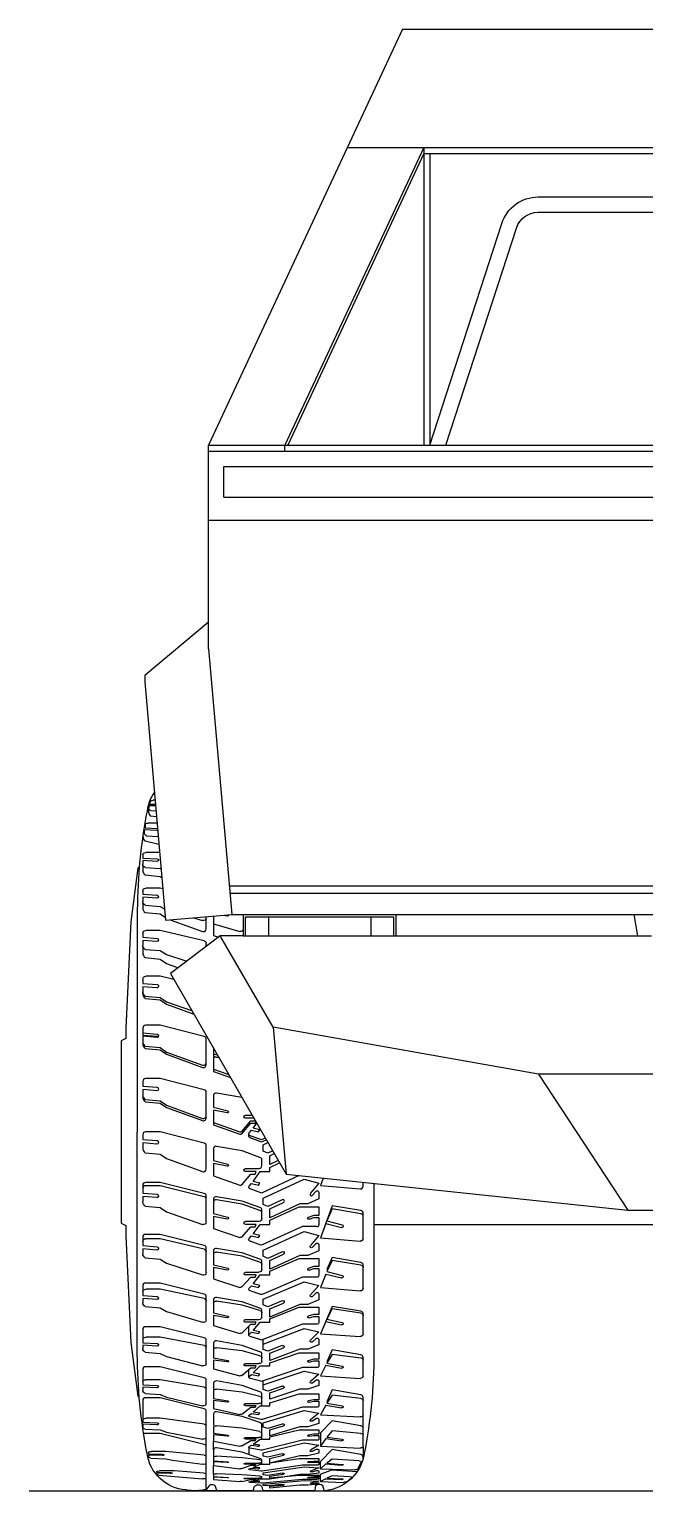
# Model space of a CAD drawing. Header units: millimetres. Extents: x -331 to 8639, y 932 to 5556.
# Drawn here: x 6308 to 7114, y 1083 to 2998 of the extents above; entities that cross this region are included whole.
import ezdxf

# ---------------------------------------------------------------- set-up
doc = ezdxf.new("R2010")
doc.units = ezdxf.units.MM
doc.layers.add('cad-block.com', color=250, linetype='Continuous')

# ---------------------------------------------------------------- blocks, each defined once
blk = doc.blocks.new('Tesla Cybertruck_rear_cad-block.com')
at = {"color": 0}
for p, q in [((-1007, 903.1), (-1007.9, 899.8)), ((-1000.4, 904.7), (-1003.2, 904.7)), ((-1008.5, 897.5), (-1008.9, 894.2)), ((-999.8, 897.2), (-1008.5, 897.5)), ((-1007.9, 899.8), (-1000, 899.5)), ((-1005.9, 891.2), (-999.2, 890.9)), ((-1014.7, 866), (-1014.7, 861.8)), ((-998.4, 865), (-1014.7, 866)), ((-1013.5, 872.4), (-1013.5, 868.7)), ((-1013.5, 868.7), (-998, 867.8)), ((-997.8, 874.7), (-1009.7, 874.7)), ((-1011.6, 858.2), (-996.3, 857.2)), ((-1016.6, 833.4), (-1016.6, 829)), ((-1016.6, 829), (-998, 827.9)), ((-1016.6, 825.7), (-1016.6, 820.9)), ((-998.4, 824.6), (-1016.6, 825.7)), ((-994.4, 836.1), (-1012.8, 836.1)), ((-1013.6, 816.6), (-993.8, 815.3)), ((-993.8, 815.3), (-992.5, 814.7)), ((-1016.6, 786.4), (-1016.6, 781.5)), ((-993.8, 789.5), (-1012.8, 789.5)), ((-990.3, 788.8), (-993.8, 789.5)), ((-1016.6, 781.5), (-998, 780.2)), ((-1016.6, 777.7), (-1016.6, 772.2)), ((-998.4, 776.4), (-1016.6, 777.7)), ((-1013.6, 767.3), (-993.8, 765.7)), ((-993.8, 765.7), (-988, 762.5)), ((-950.3, 750.7), (-938.6, 747.2)), ((-933.4, 750.2), (-933.4, 752.1)), ((-923.8, 752.9), (-923.8, 742.9)), ((-905.9, 753), (-911.4, 753.9)), ((-1016.6, 730.6), (-1016.6, 725.1)), ((-993.8, 734.1), (-1012.8, 734.1)), ((-936.3, 720.7), (-993.8, 734.1)), ((-923.8, 742.9), (-889.6, 732.8)), ((-887, 733.3), (-885.1, 735.1)), ((-1016.6, 725.1), (-998, 723.7)), ((-1016.6, 721), (-1016.6, 714.8)), ((-998.4, 719.5), (-1016.6, 721)), ((-1013.6, 709.3), (-993.8, 707.7)), ((-933.4, 713.1), (-933.4, 717.3)), ((-993.8, 707.7), (-985.4, 702.4)), ((-985.4, 702.4), (-959, 693.8)), ((-1016.6, 670.5), (-1016.6, 664.7)), ((-993.8, 674.1), (-1012.8, 674.1)), ((-976, 669.8), (-993.8, 674.1)), ((-1016.6, 664.7), (-998, 663.1)), ((-1016.6, 660.3), (-1016.6, 653.8)), ((-998.4, 658.8), (-1016.6, 660.3)), ((-1013.6, 648), (-993.8, 646.2)), ((-993.8, 646.2), (-985.4, 640.7)), ((-985.4, 640.7), (-952.8, 629.4)), ((-1016.6, 390), (-998, 388.4)), ((-1016.6, 385.5), (-1016.6, 378.9)), ((-998.4, 384), (-1016.6, 385.5)), ((-1013.6, 373), (-993.8, 371.2)), ((-993.8, 371.2), (-985.4, 365.5)), ((-985.4, 365.5), (-938.6, 349)), ((-850.4, 354.4), (-811.8, 371.9)), ((-811.8, 371.9), (-786, 371.9)), ((-786, 371.9), (-786, 360.8)), ((-923.8, 363.3), (-905.4, 358.5)), ((-905.9, 355.9), (-923.8, 359.3)), ((-923.8, 359.3), (-923.8, 343.8)), ((-887, 332.4), (-875.3, 345.9)), ((-882.2, 353), (-864.5, 353)), ((-867.9, 349), (-881.9, 349)), ((-875.3, 345.9), (-869.3, 345.9)), ((-871.9, 336.6), (-862.9, 349)), ((-869.3, 345.9), (-867.9, 349)), ((-862.9, 349), (-850.4, 349)), ((-807.2, 346), (-860.1, 322)), ((-850.4, 349), (-850.4, 354.4)), ((-788.7, 346), (-807.2, 346)), ((-792.4, 360.8), (-799.8, 358.2)), ((-798.8, 355.7), (-792.4, 357.9)), ((-786, 360.8), (-792.4, 360.8)), ((-792.4, 357.9), (-786, 357.9)), ((-786, 357.9), (-786, 348.1)), ((-776.9, 350.3), (-784, 331.4)), ((-776.9, 350.3), (-756.4, 345)), ((-775.4, 353.8), (-755.4, 348.6)), ((-1016.6, 326.7), (-1016.6, 321.1)), ((-993.8, 330.2), (-1012.8, 330.2)), ((-936.3, 316.6), (-993.8, 330.2)), ((-923.8, 343.8), (-889.6, 331.7)), ((-877.1, 330.5), (-874.1, 334.1)), ((-861.9, 321.9), (-876.1, 327)), ((-874.1, 334.1), (-865.2, 331.7)), ((-863.5, 334.4), (-871.9, 336.6)), ((-865.2, 331.7), (-863.5, 334.4)), ((-859.1, 315.4), (-805.3, 339.5)), ((-805.3, 339.5), (-785.8, 334.5)), ((-786, 334.3), (-797.1, 321.5)), ((-784, 331.4), (-732, 327)), ((-1016.6, 321.1), (-998, 319.6)), ((-1016.6, 316.9), (-1016.6, 310.7)), ((-998.4, 315.4), (-1016.6, 316.9)), ((-933.4, 285.9), (-933.4, 313.2)), ((-923.8, 310.3), (-923.8, 296)), ((-886.5, 307.3), (-920.1, 312.8)), ((-863.2, 299.6), (-886.5, 307.3)), ((-859.1, 307.3), (-859.1, 315.4)), ((-853, 304.5), (-859.1, 307.3)), ((-833.9, 313.2), (-853, 304.5)), ((-850.4, 301.6), (-832.2, 309.8)), ((-811.1, 308), (-850.4, 290.2)), ((-800.2, 308), (-811.1, 308)), ((-786, 314.4), (-800.2, 308)), ((-794.1, 319.1), (-790.1, 323.7)), ((-786, 322.3), (-786, 314.4)), ((-1013.6, 305.1), (-993.8, 303.4)), ((-993.8, 303.4), (-985.4, 298.1)), ((-985.4, 298.1), (-938.6, 282.7)), ((-923.8, 296), (-905.4, 291.5)), ((-905.9, 289.1), (-923.8, 292.3)), ((-923.8, 292.3), (-923.8, 277.7)), ((-860.6, 289.9), (-860.6, 296.3)), ((-850.4, 287.7), (-811.8, 304.1)), ((-850.4, 290.2), (-850.4, 301.6)), ((-850.4, 282.7), (-850.4, 287.7)), ((-811.8, 304.1), (-786, 304.1)), ((-792.4, 293.7), (-799.8, 291.3)), ((-798.8, 288.9), (-792.4, 291)), ((-786, 293.7), (-792.4, 293.7)), ((-792.4, 291), (-786, 291)), ((-786, 304.1), (-786, 293.7)), ((-786, 291), (-786, 281.8)), ((-768.7, 301.8), (-775.4, 287.1)), ((-731, 295.7), (-768.7, 301.8)), ((-727.9, 265.4), (-727.9, 292.3)), ((-923.8, 277.7), (-889.6, 266.4)), ((-887, 267), (-875.3, 279.7)), ((-882.2, 286.4), (-864.5, 286.4)), ((-867.9, 282.7), (-881.9, 282.7)), ((-877.1, 265.3), (-874.1, 268.6)), ((-875.3, 279.7), (-869.3, 279.7)), ((-874.1, 268.6), (-865.2, 266.4)), ((-871.9, 271), (-862.9, 282.7)), ((-863.5, 269), (-871.9, 271)), ((-869.3, 279.7), (-867.9, 282.7)), ((-865.2, 266.4), (-863.5, 269)), ((-862.9, 282.7), (-850.4, 282.7)), ((-807.2, 279.8), (-860.1, 257.3)), ((-859.1, 251.1), (-805.3, 273.8)), ((-788.7, 279.8), (-807.2, 279.8)), ((-805.3, 273.8), (-785.8, 269)), ((-786, 268.8), (-797.1, 256.8)), ((-776.9, 283.9), (-784, 266.1)), ((-776.9, 283.9), (-756.4, 278.9)), ((-775.4, 287.1), (-755.4, 282.2)), ((-1016.6, 260.9), (-1016.6, 255.8)), ((-1016.6, 255.8), (-998, 254.5)), ((-1016.6, 252), (-1016.6, 246.3)), ((-998.4, 250.7), (-1016.6, 252)), ((-993.8, 264.1), (-1012.8, 264.1)), ((-936.3, 251.7), (-993.8, 264.1)), ((-861.9, 257.3), (-876.1, 262)), ((-859.1, 243.5), (-859.1, 251.1)), ((-833.9, 249), (-853, 240.9)), ((-786, 250.2), (-800.2, 244.2)), ((-794.1, 254.6), (-790.1, 258.9)), ((-786, 257.6), (-786, 250.2)), ((-784, 266.1), (-732, 262)), ((-1013.6, 241.3), (-993.8, 239.7)), ((-993.8, 239.7), (-985.4, 234.9)), ((-985.4, 234.9), (-938.6, 220.8)), ((-933.4, 223.8), (-933.4, 248.6)), ((-923.8, 245.9), (-923.8, 232.9)), ((-923.8, 232.9), (-905.4, 228.8)), ((-886.5, 243.2), (-920.1, 248.2)), ((-863.2, 236.2), (-886.5, 243.2)), ((-860.6, 227.3), (-860.6, 233.2)), ((-853, 240.9), (-859.1, 243.5)), ((-850.4, 238.2), (-832.2, 245.9)), ((-811.1, 244.2), (-850.4, 227.5)), ((-850.4, 225.4), (-811.8, 240.3)), ((-850.4, 227.5), (-850.4, 238.2)), ((-811.8, 240.3), (-786, 240.3)), ((-800.2, 244.2), (-811.1, 244.2)), ((-792.4, 230.9), (-799.8, 228.6)), ((-786, 230.9), (-792.4, 230.9)), ((-786, 240.3), (-786, 230.9)), ((-768.7, 238.2), (-775.4, 224.8)), ((-731, 232.7), (-768.7, 238.2)), ((-905.9, 226.7), (-923.8, 229.5)), ((-923.8, 229.5), (-923.8, 216.3)), ((-923.8, 216.3), (-889.6, 205.9)), ((-887, 206.5), (-875.3, 218.1)), ((-882.2, 224.2), (-864.5, 224.2)), ((-867.9, 220.8), (-881.9, 220.8)), ((-875.3, 218.1), (-869.3, 218.1)), ((-871.9, 210.1), (-862.9, 220.8)), ((-869.3, 218.1), (-867.9, 220.8)), ((-862.9, 220.8), (-850.4, 220.8)), ((-807.2, 218.1), (-860.1, 197.7)), ((-859.1, 192), (-805.3, 212.6)), ((-850.4, 220.8), (-850.4, 225.4)), ((-788.7, 218.1), (-807.2, 218.1)), ((-805.3, 212.6), (-785.8, 208.3)), ((-798.8, 226.4), (-792.4, 228.4)), ((-792.4, 228.4), (-786, 228.4)), ((-786, 228.4), (-786, 220)), ((-776.9, 221.9), (-784, 205.7)), ((-776.9, 221.9), (-756.4, 217.3)), ((-775.4, 224.8), (-755.4, 220.4)), ((-727.9, 205.1), (-727.9, 229.5)), ((-1016.6, 198.4), (-1016.6, 194)), ((-1016.6, 194), (-998, 192.8)), ((-993.8, 201.2), (-1012.8, 201.2)), ((-936.3, 190.4), (-993.8, 201.2)), ((-877.1, 204.9), (-874.1, 207.9)), ((-861.9, 197.6), (-876.1, 201.9)), ((-874.1, 207.9), (-865.2, 206)), ((-863.5, 208.3), (-871.9, 210.1)), ((-865.2, 206), (-863.5, 208.3)), ((-859.1, 185), (-859.1, 192)), ((-786, 208.1), (-797.1, 197.2)), ((-794.1, 195.1), (-790.1, 199.1)), ((-786, 197.9), (-786, 191.1)), ((-784, 205.7), (-732, 201.9)), ((-1016.6, 190.7), (-1016.6, 185.7)), ((-998.4, 189.5), (-1016.6, 190.7)), ((-1013.6, 181.4), (-993.8, 180)), ((-993.8, 180), (-985.4, 175.8)), ((-985.4, 175.8), (-938.6, 163.6)), ((-933.4, 166.2), (-933.4, 187.7)), ((-923.8, 185.4), (-923.8, 174.1)), ((-923.8, 174.1), (-905.4, 170.6)), ((-886.5, 183.1), (-920.1, 187.4)), ((-863.2, 176.9), (-886.5, 183.1)), ((-860.6, 169.3), (-860.6, 174.3)), ((-853, 182.7), (-859.1, 185)), ((-833.9, 190.1), (-853, 182.7)), ((-850.4, 180.2), (-832.2, 187.2)), ((-811.1, 185.7), (-850.4, 170.5)), ((-850.4, 167.6), (-811.8, 180.5)), ((-850.4, 170.5), (-850.4, 180.2)), ((-811.8, 180.5), (-786, 180.5)), ((-800.2, 185.7), (-811.1, 185.7)), ((-786, 191.1), (-800.2, 185.7)), ((-786, 180.5), (-786, 172.3)), ((-768.7, 178.7), (-775.4, 167.1)), ((-731, 173.9), (-768.7, 178.7)), ((-905.9, 168.7), (-923.8, 171.2)), ((-923.8, 171.2), (-923.8, 159.7)), ((-923.8, 159.7), (-889.6, 150.7)), ((-887, 151.2), (-875.3, 161.2)), ((-882.2, 166.5), (-864.5, 166.5)), ((-867.9, 163.6), (-881.9, 163.6)), ((-875.3, 161.2), (-869.3, 161.2)), ((-871.9, 154.3), (-862.9, 163.6)), ((-863.5, 152.7), (-871.9, 154.3)), ((-869.3, 161.2), (-867.9, 163.6)), ((-862.9, 163.6), (-850.4, 163.6)), ((-807.2, 161.3), (-860.1, 143.5)), ((-859.1, 138.6), (-805.3, 156.5)), ((-850.4, 163.6), (-850.4, 167.6)), ((-788.7, 161.3), (-807.2, 161.3)), ((-805.3, 156.5), (-785.8, 152.8)), ((-792.4, 172.3), (-799.8, 170.4)), ((-798.8, 168.5), (-792.4, 170.2)), ((-786, 172.3), (-792.4, 172.3)), ((-792.4, 170.2), (-786, 170.2)), ((-786, 170.2), (-786, 162.9)), ((-776.9, 164.5), (-784, 150.5)), ((-776.9, 164.5), (-756.4, 160.6)), ((-775.4, 167.1), (-755.4, 163.2)), ((-727.9, 150), (-727.9, 171.2)), ((-1016.6, 142.9), (-1016.6, 138.9)), ((-1016.6, 138.9), (-998, 137.8)), ((-1016.6, 135.9), (-1016.6, 131.4)), ((-998.4, 134.9), (-1016.6, 135.9)), ((-993.8, 145.4), (-1012.8, 145.4)), ((-936.3, 135.7), (-993.8, 145.4)), ((-877.1, 149.8), (-874.1, 152.5)), ((-861.9, 143.5), (-876.1, 147.2)), ((-874.1, 152.5), (-865.2, 150.7)), ((-865.2, 150.7), (-863.5, 152.7)), ((-859.1, 132.6), (-859.1, 138.6)), ((-833.9, 137), (-853, 130.5)), ((-850.4, 128.4), (-832.2, 134.5)), ((-786, 137.9), (-800.2, 133.1)), ((-786, 152.6), (-797.1, 143.1)), ((-794.1, 141.4), (-790.1, 144.8)), ((-786, 143.7), (-786, 137.9)), ((-784, 150.5), (-732, 147.2)), ((-1013.6, 127.5), (-993.8, 126.3)), ((-993.8, 126.3), (-985.4, 122.5)), ((-985.4, 122.5), (-938.6, 111.4)), ((-933.4, 113.8), (-933.4, 133.3)), ((-923.8, 131.2), (-923.8, 121)), ((-923.8, 121), (-905.4, 117.8)), ((-905.9, 116.1), (-923.8, 118.3)), ((-923.8, 118.3), (-923.8, 107.9)), ((-886.5, 129), (-920.1, 133)), ((-863.2, 123.5), (-886.5, 129)), ((-860.6, 116.6), (-860.6, 121.2)), ((-853, 130.5), (-859.1, 132.6)), ((-811.1, 133.1), (-850.4, 119.9)), ((-850.4, 119.9), (-850.4, 128.4)), ((-850.4, 115.1), (-811.8, 126.8)), ((-850.4, 111.4), (-850.4, 115.1)), ((-811.8, 126.8), (-786, 126.8)), ((-800.2, 133.1), (-811.1, 133.1)), ((-792.4, 119.3), (-799.8, 117.6)), ((-798.8, 115.9), (-792.4, 117.4)), ((-786, 119.3), (-792.4, 119.3)), ((-792.4, 117.4), (-786, 117.4)), ((-786, 126.8), (-786, 119.3)), ((-786, 117.4), (-786, 110.8)), ((-768.7, 125.1), (-775.4, 114.6)), ((-731, 120.8), (-768.7, 125.1)), ((-727.9, 99.1), (-727.9, 118.3)), ((-923.8, 107.9), (-889.6, 99.8)), ((-887, 100.3), (-875.3, 109.3)), ((-882.2, 114.1), (-864.5, 114.1)), ((-867.9, 111.4), (-881.9, 111.4)), ((-877.1, 99), (-874.1, 101.4)), ((-861.9, 93.3), (-876.1, 96.7)), ((-875.3, 109.3), (-869.3, 109.3)), ((-874.1, 101.4), (-865.2, 99.9)), ((-871.9, 103.1), (-862.9, 111.4)), ((-863.5, 101.7), (-871.9, 103.1)), ((-869.3, 109.3), (-867.9, 111.4)), ((-865.2, 99.9), (-863.5, 101.7)), ((-862.9, 111.4), (-850.4, 111.4)), ((-807.2, 109.4), (-860.1, 93.3)), ((-859.1, 88.9), (-805.3, 105.1)), ((-788.7, 109.4), (-807.2, 109.4)), ((-805.3, 105.1), (-785.8, 101.7)), ((-786, 101.5), (-797.1, 93)), ((-776.9, 112.3), (-784, 99.6)), ((-784, 99.6), (-732, 96.7)), ((-776.9, 112.3), (-756.4, 108.7)), ((-775.4, 114.6), (-755.4, 111.1)), ((-1016.6, 92.9), (-1016.6, 89.7)), ((-1016.6, 89.7), (-998, 88.8)), ((-1016.6, 87.3), (-1016.6, 83.7)), ((-998.4, 86.5), (-1016.6, 87.3)), ((-1013.6, 80.6), (-993.8, 79.6)), ((-993.8, 94.9), (-1012.8, 94.9)), ((-936.3, 87.1), (-993.8, 94.9)), ((-993.8, 79.6), (-985.4, 76.6)), ((-933.4, 69.6), (-933.4, 85.2)), ((-923.8, 83.5), (-923.8, 75.3)), ((-886.5, 81.8), (-920.1, 84.9)), ((-863.2, 77.4), (-886.5, 81.8)), ((-859.1, 83.5), (-859.1, 88.9)), ((-853, 81.6), (-859.1, 83.5)), ((-833.9, 87.4), (-853, 81.6)), ((-850.4, 79.6), (-832.2, 85.1)), ((-811.1, 83.9), (-850.4, 72)), ((-850.4, 70.6), (-811.8, 80)), ((-850.4, 72), (-850.4, 79.6)), ((-811.8, 80), (-786, 80)), ((-800.2, 83.9), (-811.1, 83.9)), ((-786, 88.2), (-800.2, 83.9)), ((-794.1, 91.4), (-790.1, 94.5)), ((-786, 93.5), (-786, 88.2)), ((-786, 80), (-786, 74)), ((-768.7, 78.6), (-775.4, 70.3)), ((-731, 75.2), (-768.7, 78.6)), ((-985.4, 76.6), (-938.6, 67.7)), ((-923.8, 75.3), (-905.4, 72.8)), ((-905.9, 71.4), (-923.8, 73.2)), ((-923.8, 73.2), (-923.8, 64.9)), ((-923.8, 64.9), (-889.6, 58.4)), ((-887, 58.8), (-875.3, 66)), ((-882.2, 69.8), (-864.5, 69.8)), ((-867.9, 67.7), (-881.9, 67.7)), ((-877.1, 57.8), (-874.1, 59.7)), ((-875.3, 66), (-869.3, 66)), ((-874.1, 59.7), (-865.2, 58.4)), ((-871.9, 61.1), (-862.9, 67.7)), ((-863.5, 59.9), (-871.9, 61.1)), ((-869.3, 66), (-867.9, 67.7)), ((-865.2, 58.4), (-863.5, 59.9)), ((-862.9, 67.7), (-850.4, 67.7)), ((-860.6, 71.8), (-860.6, 75.5)), ((-807.2, 66.1), (-860.1, 53.2)), ((-859.1, 49.7), (-805.3, 62.6)), ((-850.4, 67.7), (-850.4, 70.6)), ((-788.7, 66.1), (-807.2, 66.1)), ((-805.3, 62.6), (-785.8, 59.9)), ((-792.4, 74), (-799.8, 72.7)), ((-798.8, 71.3), (-792.4, 72.5)), ((-786, 59.8), (-797.1, 53)), ((-786, 74), (-792.4, 74)), ((-792.4, 72.5), (-786, 72.5)), ((-786, 72.5), (-786, 67.2)), ((-776.9, 68.4), (-784, 58.3)), ((-784, 58.3), (-732, 55.9)), ((-776.9, 68.4), (-756.4, 65.5)), ((-775.4, 70.3), (-755.4, 67.5)), ((-727.9, 57.9), (-727.9, 73.2)), ((-1009.2, 50.1), (-1009.2, 48.2)), ((-1009.2, 48.2), (-990.6, 47.7)), ((-1009.2, 46.7), (-1009.2, 44.5)), ((-991, 46.2), (-1009.2, 46.7)), ((-1006.2, 42.6), (-986.3, 42)), ((-986.3, 51.4), (-1005.4, 51.4)), ((-936.3, 46.6), (-986.3, 51.4)), ((-986.3, 42), (-977.9, 40.1)), ((-977.9, 40.1), (-938.6, 34.6)), ((-933.4, 35.8), (-933.4, 45.4)), ((-923.8, 44.4), (-923.8, 39.3)), ((-923.8, 39.3), (-905.4, 37.8)), ((-886.5, 43.3), (-920.1, 45.2)), ((-863.2, 40.6), (-886.5, 43.3)), ((-861.9, 53.2), (-876.1, 55.9)), ((-860.6, 37.2), (-860.6, 39.4)), ((-859.1, 45.3), (-859.1, 49.7)), ((-853, 43.9), (-859.1, 45.3)), ((-833.9, 48.5), (-853, 43.9)), ((-850.4, 42.3), (-832.2, 46.7)), ((-811.1, 45.7), (-850.4, 36.2)), ((-850.4, 36.2), (-850.4, 42.3)), ((-850.4, 36.4), (-811.8, 42.2)), ((-811.8, 42.2), (-786, 42.2)), ((-800.2, 45.7), (-811.1, 45.7)), ((-786, 49.2), (-800.2, 45.7)), ((-792.4, 38.5), (-799.8, 37.7)), ((-794.1, 51.7), (-790.1, 54.2)), ((-786, 38.5), (-792.4, 38.5)), ((-786, 53.4), (-786, 49.2)), ((-786, 42.2), (-786, 38.5)), ((-768.7, 41.4), (-775.4, 36.2)), ((-733.2, 39.2), (-768.7, 41.4)), ((-998.5, 25.2), (-998.5, 24)), ((-998.5, 24), (-979.9, 23.7)), ((-998.5, 23.1), (-998.5, 21.7)), ((-980.3, 22.7), (-998.5, 23.1)), ((-995.5, 20.5), (-938.6, 15.5)), ((-975.6, 26), (-994.7, 26)), ((-936.3, 23), (-975.6, 26)), ((-933.4, 16.3), (-933.4, 22.3)), ((-905.9, 36.9), (-923.8, 38)), ((-923.8, 38), (-923.8, 32.9)), ((-923.8, 32.9), (-889.6, 28.9)), ((-923.8, 21.6), (-923.8, 18.5)), ((-886.5, 21), (-920.1, 22.2)), ((-887, 29.2), (-875.3, 33.6)), ((-863.2, 19.3), (-886.5, 21)), ((-882.2, 36), (-864.5, 36)), ((-867.9, 34.7), (-881.9, 34.7)), ((-877.1, 28.5), (-874.1, 29.7)), ((-861.9, 25.7), (-876.1, 27.4)), ((-875.3, 33.6), (-869.3, 33.6)), ((-874.1, 29.7), (-865.2, 28.9)), ((-871.9, 30.5), (-862.9, 34.7)), ((-863.5, 29.8), (-871.9, 30.5)), ((-869.3, 33.6), (-867.9, 34.7)), ((-865.2, 28.9), (-863.5, 29.8)), ((-862.9, 34.7), (-850.4, 34.7)), ((-807.2, 33.6), (-860.1, 25.7)), ((-859.1, 23.6), (-805.3, 31.5)), ((-859.1, 20.9), (-859.1, 23.6)), ((-853, 20), (-859.1, 20.9)), ((-833.9, 22.8), (-853, 20)), ((-850.4, 34.7), (-850.4, 36.4)), ((-850.4, 19), (-832.2, 21.7)), ((-811.1, 21.1), (-850.4, 15.3)), ((-850.4, 16.7), (-811.8, 20.3)), ((-811.8, 20.3), (-786, 20.3)), ((-800.2, 21.1), (-811.1, 21.1)), ((-788.7, 33.6), (-807.2, 33.6)), ((-805.3, 31.5), (-785.8, 29.9)), ((-786, 23.2), (-800.2, 21.1)), ((-798.8, 36.8), (-792.4, 37.6)), ((-786, 29.8), (-797.1, 25.6)), ((-794.1, 24.8), (-790.1, 26.3)), ((-792.4, 37.6), (-786, 37.6)), ((-786, 37.6), (-786, 34.4)), ((-786, 25.8), (-786, 23.2)), ((-786, 20.3), (-786, 18)), ((-776.9, 35.1), (-784, 28.8)), ((-784, 28.8), (-739.2, 27.4)), ((-776.9, 35.1), (-756.4, 33.3)), ((-775.4, 36.2), (-755.4, 34.5)), ((-768.7, 19.7), (-775.4, 16.5)), ((-745.7, 18.4), (-768.7, 19.7)), ((-735, 28.6), (-730, 38)), ((-923.8, 18.5), (-905.4, 17.5)), ((-905.9, 17), (-923.8, 17.7)), ((-923.8, 17.7), (-923.8, 14.5)), ((-923.8, 14.5), (-889.6, 12)), ((-887, 12.1), (-875.3, 14.9)), ((-882.2, 16.4), (-864.5, 16.4)), ((-867.9, 15.5), (-881.9, 15.5)), ((-877.1, 11.7), (-874.1, 12.5)), ((-861.9, 10), (-876.1, 11)), ((-875.3, 14.9), (-869.3, 14.9)), ((-874.1, 12.5), (-865.2, 12)), ((-871.9, 13), (-862.9, 15.5)), ((-863.5, 12.5), (-871.9, 13)), ((-869.3, 14.9), (-867.9, 15.5)), ((-865.2, 12), (-863.5, 12.5)), ((-862.9, 15.5), (-850.4, 15.5)), ((-860.6, 17.1), (-860.6, 18.5)), ((-807.2, 14.9), (-860.1, 10)), ((-859.1, 8.6), (-805.3, 13.6)), ((-859.1, 6.9), (-859.1, 8.6)), ((-853, 6.4), (-859.1, 6.9)), ((-833.9, 8.2), (-853, 6.4)), ((-850.4, 15.3), (-850.4, 19)), ((-850.4, 15.5), (-850.4, 16.7)), ((-850.4, 5.8), (-832.2, 7.5)), ((-811.1, 7.1), (-850.4, 3.4)), ((-850.4, 3.4), (-850.4, 5.8)), ((-800.2, 7.1), (-811.1, 7.1)), ((-788.7, 14.9), (-807.2, 14.9)), ((-805.3, 13.6), (-785.8, 12.5)), ((-786, 8.4), (-800.2, 7.1)), ((-792.4, 18), (-799.8, 17.4)), ((-798.8, 16.9), (-792.4, 17.4)), ((-786, 12.5), (-797.1, 9.9)), ((-794.1, 9.4), (-790.1, 10.3)), ((-786, 18), (-792.4, 18)), ((-792.4, 17.4), (-786, 17.4)), ((-786, 17.4), (-786, 15.4)), ((-786, 10), (-786, 8.4)), ((-776.9, 15.8), (-784, 11.9)), ((-784, 11.9), (-753.5, 11)), ((-776.9, 15.8), (-756.4, 14.7)), ((-775.4, 16.5), (-755.4, 15.4)), ((-749.3, 11.8), (-742.5, 17.7))]:
    blk.add_line(p, q, dxfattribs=at)
for points in [[(-676.4, 1915), (-930.6, 1369.9)], [(-676.4, 1915), (0, 1915)], [(-648.6, 1760.1), (-830.6, 1369.9)], [(-648.6, 1752.1), (-826.8, 1369.9)], [(-748.6, 1760.1), (0, 1760.1)], [(-648.6, 1760.1), (-648.6, 1752.1)], [(-648.6, 1752.1), (0, 1752.1)], [(-648.6, 1752.1), (-648.6, 1369.9)], [(-640.7, 1752.1), (-640.7, 1369.9)], [(-930.6, 1166.1), (-930.6, 1369.9)], [(-930.6, 1369.9), (0, 1369.9)], [(-930.6, 1361.9), (0, 1361.9)], [(-830.6, 1361.9), (-830.6, 1369.9)], [(-910.6, 1301.9), (-910.6, 1341.9)], [(-910.6, 1341.9), (0, 1341.9)], [(-910.6, 1301.9), (0, 1301.9)], [(-930.6, 1271.9), (0, 1271.9)], [(-930.6, 1102.9), (-930.6, 1166.1)], [(-930.6, 1138), (-1014, 1068)], [(-930.6, 1102.9), (-900.1, 754.8)], [(-1014, 1068), (-1014, 1060)], [(-1014, 1060), (-986.7, 747.7)], [(-1021.4, 816.1), (-1023.1, 816.1), (-1032.1, 745.6), (-1038.8, 606), (-1038.8, 592.6), (-1045, 589.3), (-1045, 470), (-1045, 350.7), (-1038.8, 347.4), (-1038.8, 334), (-1032.1, 194.4), (-1023.1, 123.9), (-1021.4, 123.9)], [(-903.4, 792.5), (0, 792.5)], [(-902.6, 783), (0, 783)], [(-986.7, 747.7), (-900.1, 754.8)], [(-900.1, 754.8), (0, 754.8)], [(-885.1, 754.8), (-885.1, 727)], [(-882.1, 727), (-882.1, 751.8), (-688.1, 751.8), (-688.1, 727)], [(-852.1, 751.8), (-852.1, 727)], [(-718.1, 751.8), (-718.1, 727)], [(-685.1, 754.8), (-685.1, 727)], [(-368, 727), (-372.9, 754.8)], [(-923.8, 742.9), (-923.8, 727.4), (-917.5, 725.2)], [(0, 545.9), (-498.3, 545.9), (-846, 607.2), (-915.1, 727), (-980.5, 677.5), (-828.8, 414.7)], [(-885.1, 727), (-915.1, 727)], [(-885.1, 727), (-350, 727)], [(-846, 607.2), (-828.8, 414.7)], [(-923.8, 579.2), (-923.8, 572.4), (-919.1, 571.2)], [(-923.8, 572.4), (-923.8, 569.4), (-917.1, 567.6)], [(-916.7, 567), (-923.8, 568.3), (-923.8, 552.3), (-904.1, 545.2)], [(-923.8, 552.3), (-923.8, 549.3), (-901.9, 541.4)], [(-498.3, 545.9), (-381.2, 367.6)], [(-846.4, 445.2), (-853, 442.1), (-859.1, 444.9), (-859.1, 453.3), (-852.7, 456.2)], [(-839.1, 432.6), (-850.4, 427.3), (-850.4, 439), (-844.4, 441.8)], [(-828.8, 414.7), (-381.2, 367.6)], [(-381.2, 367.6), (0, 367.6)], [(-713.8, 348.8), (0, 348.8)], [(-877.7, 203.7), (-877.7, 215.7)], [(-859.1, 192), (-859.1, 198.1)], [(-877.7, 148.8), (-877.7, 159.2)], [(-859.1, 138.6), (-859.1, 143.9)], [(-933.4, 56.9), (-933.4, 69.6)], [(-923.8, 53.8), (-923.8, 64.9)], [(-783.9, 75.9), (-784, 58.3)], [(-727.9, 57.9), (-727.9, 43.8)], [(-877.7, 57), (-877.8, 47.5)], [(-923.8, 21.6), (-923.8, 32.9)], [(-784, 28.8), (-783.7, 38.2)], [(-784, 11.9), (-784, 21.8), (-768.9, 27.3), (-735.6, 25.3)]]:
    blk.add_lwpolyline(points, dxfattribs=at)
for points in [[(-640.7, 1369.9), (-546.2, 1660.6, -0.32492), (-498.7, 1695.2), (0, 1695.2)], [(-619.7, 1369.9), (-527.2, 1654.5, -0.32492), (-498.7, 1675.2), (0, 1675.2)], [(-1001.3, 915.3, 0.118361), (-1011.1, 891, 0.046377), (-1023.8, 760.7), (-1023.8, 469.9)], [(-1009, 894.1), (-1009, 894.1, 0.208309), (-1007.1, 884.4), (-998.6, 883.6)], [(-1016, 856.6), (-1016, 856.6, 0.347178), (-1013.6, 851.5), (-995.4, 847.3)], [(-1016.6, 819.7), (-1016.6, 812.9, 0.253285), (-1013.6, 806.8), (-993.8, 804.9), (-991.6, 803.4)], [(-1016.6, 770.4), (-1016.6, 763.6, 0.253285), (-1013.6, 757.5), (-993.8, 755.7), (-987, 750.9)], [(-980.9, 748.2), (-938.6, 732.8, 0.520567), (-933.4, 736.4), (-933.4, 750.2)], [(-1016.6, 711.4), (-1016.6, 704.5, 0.253285), (-1013.6, 698.5), (-993.8, 696.6), (-985.4, 690.8), (-970.2, 685.3)], [(-1016.6, 658), (-1016.6, 651.2, 0.253285), (-1013.6, 645.1), (-993.8, 643.2), (-985.4, 637.4), (-949.9, 624.5)], [(-1016.6, 603.1), (-1016.6, 597), (-998, 595.4, -0.196679), (-996.5, 594.6, -0.196679)], [(-1016.6, 592.4), (-1016.6, 585.5, 0.253285), (-1013.6, 579.5), (-993.8, 577.6), (-985.4, 571.8), (-938.6, 554.7, 0.520567), (-933.4, 558.4), (-933.4, 561.4)], [(-1016.6, 522.6), (-1016.6, 515.7, 0.253285), (-1013.6, 509.6), (-993.8, 507.8), (-985.4, 502), (-938.6, 484.9, 0.520567), (-933.4, 488.6), (-933.4, 491.6)], [(-886.7, 515.1), (-920.1, 521, 0.487035), (-923.8, 518.3), (-923.8, 502.6), (-905.4, 497.7, -0.932515), (-905.9, 495.1), (-923.8, 498.5), (-923.8, 482.5), (-889.6, 470.1, 0.315299), (-887, 470.8), (-875.3, 484.7), (-869.3, 484.7), (-869.2, 484.8)], [(-923.8, 482.5), (-923.8, 479.5), (-889.6, 467.1, 0.315299), (-887, 467.8), (-875.3, 481.7), (-869.3, 481.7), (-868.5, 483.5)], [(-871.1, 488), (-881.9, 488, -1), (-882.2, 492), (-873.4, 492)], [(-856.1, 462), (-860.1, 460.1, -0.198912), (-861.9, 460), (-876.1, 465.2, -0.520567), (-877.1, 468.9), (-874.1, 472.5), (-865.2, 470.1), (-863.5, 472.9), (-871.9, 475.1), (-867.4, 481.5)], [(-933.1, 1.6, -0.094315), (-960.1, 1), (-960.1, 1, -0.349124), (-1011.1, 48.8, -0.046377), (-1023.8, 179.1), (-1023.8, 469.9)], [(-854.7, 459.6), (-860.1, 457.1, -0.198912), (-861.9, 457), (-876.1, 462.2, -0.388879), (-877.6, 466.8), (-877.6, 466.8)], [(-811.7, 412.9), (-860.1, 390.3, -0.198912), (-861.9, 390.2), (-876.1, 395.4, -0.520567), (-877.1, 399), (-874.1, 402.7), (-865.2, 400.3), (-863.5, 403.1), (-871.9, 405.3), (-862.9, 418.2), (-850.4, 418.2), (-850.4, 423.7), (-837.5, 429.7)], [(-933.4, 356.6), (-933.4, 385.7, 0.399567), (-936.3, 389.3), (-993.8, 403.8), (-1012.8, 403.8, 0.480115), (-1016.6, 400), (-1016.6, 394.1)], [(-713.8, 402.6), (-713.8, 179.1, -0.046377), (-726.4, 48.8, -0.341831), (-778, 0), (-778, 0, -0.31275), (-779.5, 1), (-779.5, 1, 0.121085), (-780.8, 6.5, 0.3116), (-790.5, 6.4), (-790.5, 6.4, -0.017089), (-791.5, 0, 0.000917), (-858.1, 0), (-858.1, 0, -0.352115), (-859.5, 1.6, 0.156405), (-860.9, 5.6), (-860.9, 5.6, 0.224402), (-864.7, 7.3), (-865.6, 7.3), (-866.6, 7.3, 0.224402), (-870.4, 5.6), (-870.4, 5.6, 0.156405), (-871.8, 1.6, -0.352115), (-873.2, 0)], [(-786, 402.9), (-797.1, 389.7, 1), (-794.1, 387.3), (-790.1, 392.1, -0.700208), (-786, 390.6), (-786, 382.5), (-800.2, 375.8), (-811.1, 375.8), (-850.4, 357.5), (-850.4, 369.2), (-832.2, 377.7, 1), (-833.9, 381.2), (-853, 372.3), (-859.1, 375.1), (-859.1, 383.5), (-805.3, 408.4), (-785.8, 403.1)], [(-780.5, 409.6), (-784, 399.9), (-732, 395.4, 0.440011), (-727.9, 399.2), (-727.9, 404)], [(-933.4, 352.5), (-933.4, 381.6, 0.399567), (-936.3, 385.2), (-993.8, 399.7), (-1012.8, 399.7, 0.480115), (-1016.6, 395.9), (-1016.6, 390)], [(-860.6, 360.8), (-860.6, 367.7, 0.364452), (-863.2, 371.2), (-886.5, 379.4), (-920.1, 385.3, 0.426441), (-923.8, 382.6), (-923.8, 367.4)], [(-860.6, 356.7), (-860.6, 363.5, 0.364452), (-863.2, 367.1), (-886.5, 375.3), (-920.1, 381.1, 0.426441), (-923.8, 378.5), (-923.8, 363.3)], [(-727.9, 334.8), (-727.9, 363.4, 0.36291), (-731, 367.1), (-768.7, 373.5), (-784, 331.4)], [(-727.9, 330.7), (-727.9, 359.3, 0.36291), (-731, 363), (-768.7, 369.4), (-775.4, 353.8)], [(-933.4, 288.7), (-933.4, 317.8, 0.399567), (-936.3, 321.4), (-993.8, 335.9), (-1012.8, 335.9, 0.480115), (-1016.6, 332.1), (-1016.6, 326.2)], [(-860.6, 292.9), (-860.6, 299.8, 0.364452), (-863.2, 303.3), (-886.5, 311.5), (-920.1, 317.3, 0.426441), (-923.8, 314.7), (-923.8, 299.5)], [(-727.9, 266.9), (-727.9, 295.5, 0.36291), (-731, 299.2), (-768.7, 305.6), (-775.4, 290)], [(-933.4, 224.8), (-933.4, 253.8, 0.399567), (-936.3, 257.4), (-993.8, 271.9), (-1012.8, 271.9, 0.480115), (-1016.6, 268.2), (-1016.6, 262.2)], [(-860.6, 229), (-860.6, 235.8, 0.364452), (-863.2, 239.3), (-886.5, 247.5), (-920.1, 253.4, 0.426441), (-923.8, 250.7), (-923.8, 235.5)], [(-727.9, 229.5), (-727.9, 231.5, 0.36291), (-731, 235.2), (-768.7, 241.6), (-784, 205.7)], [(-933.4, 167.7), (-933.4, 196.8, 0.399567), (-936.3, 200.4), (-993.8, 214.9), (-1012.8, 214.9, 0.480115), (-1016.6, 211.1), (-1016.6, 198.4)], [(-860.6, 171.9), (-860.6, 178.7, 0.364452), (-863.2, 182.2), (-886.5, 190.5), (-920.1, 196.3, 0.426441), (-923.8, 193.6), (-923.8, 178.4)], [(-727.9, 171.2), (-727.9, 174.5, 0.36291), (-731, 178.1), (-768.7, 184.6), (-775.4, 169)], [(-933.4, 115.2), (-933.4, 144.3, 0.399567), (-936.3, 147.9), (-993.8, 162.3), (-1012.8, 162.3, 0.480115), (-1016.6, 158.6), (-1016.6, 140.9)], [(-860.6, 111.4), (-860.6, 126.2, 0.364452), (-863.2, 129.7), (-886.5, 138), (-920.1, 143.8, 0.426441), (-923.8, 141.1), (-923.8, 125.9)], [(-933.4, 74.6), (-933.4, 103.7, 0.399567), (-936.3, 107.3), (-993.8, 121.8), (-1012.8, 121.8, 0.480115), (-1016.6, 118), (-1016.6, 92.9)], [(-727.9, 81.4), (-727.9, 122, 0.36291), (-731, 125.6), (-768.7, 132.1), (-775.4, 116.5)], [(-860.6, 67.7), (-860.6, 85.7, 0.364452), (-863.2, 89.2), (-886.5, 97.4), (-920.1, 103.2, 0.426441), (-923.8, 100.6), (-923.8, 85.4)], [(-727.9, 73.2), (-727.9, 81.4, 0.36291), (-731, 85.1), (-768.7, 91.5), (-783.9, 75.9)], [(-933.4, 0), (-933.4, 56.9, 0.399567), (-936.3, 60.5), (-993.8, 75), (-1012.8, 75, 0.215103), (-1015.5, 74.1, 0.215103)], [(-860.6, 34.7), (-860.6, 38.8, 0.364452), (-863.2, 42.4), (-886.5, 50.6), (-920.1, 56.4, 0.426441), (-923.8, 53.8), (-923.8, 38.6)], [(-727.9, 42.3), (-727.9, 43.8, 0.36291), (-731, 47.4), (-768.7, 53.9), (-783.7, 38.2)], [(-873.2, 0), (-935.8, 0, 0.001299), (-916.6, 0), (-917.9, 0, -0.3981), (-920.6, 3, 0.106703), (-921.2, 5.6, 0.16056), (-922.8, 7.4, 0.079105), (-925.8, 7.8, 0.323255), (-930.2, 5.8), (-932.6, 2.3, -0.079134), (-933.1, 1.6, -0.079134)]]:
    blk.add_lwpolyline(points, format="xyb", dxfattribs=at)
for points in [[(-1016.6, 595.4), (-1016.6, 588.5, 0.253285), (-1013.6, 582.5), (-993.8, 580.6), (-985.4, 574.8), (-938.6, 557.7, 0.520567), (-933.4, 561.4), (-933.4, 591.3, 0.341648), (-936.3, 595.1), (-993.8, 610), (-1012.8, 610, 0.414214), (-1016.6, 606.1), (-1016.6, 600), (-998, 598.4, -1), (-998.4, 593.8)], [(-1016.6, 525.6), (-1016.6, 518.7, 0.253285), (-1013.6, 512.6), (-993.8, 510.8), (-985.4, 505), (-938.6, 487.9, 0.520567), (-933.4, 491.6), (-933.4, 521.5, 0.341648), (-936.3, 525.2), (-993.8, 540.1), (-1012.8, 540.1, 0.414214), (-1016.6, 536.3), (-1016.6, 530.2), (-998, 528.6, -1), (-998.4, 524)], [(-1016.6, 455.8), (-1016.6, 448.9, 0.253285), (-1013.6, 442.8), (-993.8, 441), (-985.4, 435.2), (-938.6, 418.1, 0.520567), (-933.4, 421.7), (-933.4, 451.7, 0.341648), (-936.3, 455.4), (-993.8, 470.3), (-1012.8, 470.3, 0.414214), (-1016.6, 466.5), (-1016.6, 460.4), (-998, 458.8, -1), (-998.4, 454.2)], [(-860.6, 426.1), (-860.6, 433.1, 0.315299), (-863.2, 436.7), (-886.5, 445.2), (-920.1, 451.2, 0.487035), (-923.8, 448.5), (-923.8, 432.8), (-905.4, 427.9, -0.932515), (-905.9, 425.2), (-923.8, 428.7), (-923.8, 412.7), (-889.6, 400.3, 0.315299), (-887, 401), (-875.3, 414.9), (-869.3, 414.9), (-867.9, 418.2), (-881.9, 418.2, -1), (-882.2, 422.2), (-864.5, 422.2, 0.414214)]]:
    blk.add_lwpolyline(points, format="xyb", close=True, dxfattribs=at)
at = {"color": 0, "extrusion": (0, 0, -1)}
for centre, major_axis, ratio, start_param, end_param in [((-1003.2, 902.8), (-3.82, 0), 0.493694, 0.141477, 1.570796), ((-1001.8, 894.1), (7.14, 0), 0.49, 2.178756, 3.171029), ((-1007.5, 861.7), (7.14, 0), 0.6, 2.178756, 3.171029), ((-1009.7, 872.4), (-3.85, 0), 0.6, 0, 1.570796), ((-998.2, 866.4), (-2.31, 0), 0.6, 4.132127, 4.799655), ((-998.2, 866.4), (-2.31, 0), 0.6, 1.658063, 2.046168), ((-1012.8, 833.4), (3.85, 0), 0.71, 3.141593, 4.712389), ((-998.2, 826.3), (2.31, 0), 0.71, -1.48353, 1.658063), ((-1009.5, 820.7), (7.14, 0), 0.71, 2.178756, 3.171029), ((-1012.8, 786.4), (3.85, 0), 0.81, 3.141593, 4.712389), ((-1009.5, 772), (7.14, 0), 0.81, 2.178756, 3.171029), ((-998.2, 778.3), (-2.31, 0), 0.81, 1.658063, 4.799655), ((-937.3, 750.2), (3.85, 0), 0.81, 0, 1.919862), ((-905.7, 754.1), (1.34, 0), 0.81, -0.329812, 1.692969), ((-1012.8, 730.6), (3.85, 0), 0.9, 3.141593, 4.712389), ((-888.8, 734.5), (2.31, 0), 0.81, 0.698132, 1.919862), ((-1009.5, 714.6), (7.14, 0), 0.9, 2.178756, 3.171029), ((-998.2, 721.6), (-2.31, 0), 0.9, 1.658063, 4.799655), ((-937.3, 717.3), (-3.85, 0), 0.9, 1.824732, 3.141593), ((-1012.8, 670.5), (3.85, 0), 0.95, 3.141593, 4.712389), ((-1009.5, 653.6), (7.14, 0), 0.95, 2.178756, 3.171029), ((-998.2, 660.9), (2.31, 0), 0.95, -1.48353, 1.658063), ((-998.2, 386.2), (-2.31, 0), 0.97, 1.658063, 4.799655), ((-1009.5, 378.7), (7.14, 0), 0.97, 2.178756, 3.171029), ((-937.3, 352.5), (-3.85, 0), 0.97, 3.141593, 5.061455), ((-905.7, 357.2), (-1.34, 0), 0.97, 1.832596, 4.834562), ((-882, 351), (2.04, 0), 0.97, 1.48353, 4.625123), ((-864.5, 356.7), (3.85, 0), 0.97, 0, 1.570796), ((-799.3, 357), (-1.41, 0), 0.97, 4.363323, 7.504916), ((-788.3, 348.1), (2.27, 0), 0.97, 0, 1.745329), ((-755.9, 346.8), (1.93, 0), 0.97, -1.308997, 1.832596), ((-1012.8, 326.7), (3.85, 0), 0.91, 3.141593, 4.712389), ((-888.8, 333.8), (2.31, 0), 0.97, 0.698132, 1.919862), ((-875.3, 329.1), (-2.31, 0), 0.97, -1.22173, 0.698132), ((-731.7, 330.7), (3.85, 0), 0.97, 0, 1.658063), ((-1009.5, 310.5), (7.14, 0), 0.91, 2.178756, 3.171029), ((-998.2, 317.5), (2.31, 0), 0.91, -1.48353, 1.658063), ((-937.3, 313.2), (-3.85, 0), 0.91, 1.824732, 3.141593), ((-920.9, 310.2), (2.89, 0), 0.91, 3.153437, 4.966325), ((-861.1, 324.1), (-2.31, 0), 0.97, 4.276057, 5.061455), ((-833.1, 311.5), (1.93, 0), 0.97, 4.276057, 7.417649), ((-795.6, 320.3), (-1.93, 0), 0.97, 3.839724, 6.981317), ((-788.3, 322.3), (2.31, 0), 0.97, 3.839724, 6.283185), ((-905.7, 290.3), (1.34, 0), 0.91, -1.308997, 1.692969), ((-864.5, 289.9), (3.85, 0), 0.91, 0, 1.570796), ((-864.5, 296.3), (3.85, 0), 0.91, -1.22173, 0), ((-799.3, 290.1), (-1.41, 0), 0.91, 4.363323, 7.504916), ((-731.7, 292.3), (-3.85, 0), 0.91, 1.745329, 3.141593), ((-937.3, 285.9), (-3.85, 0), 0.91, 3.141593, 5.061455), ((-882, 284.5), (-2.04, 0), 0.91, 4.625123, 7.766715), ((-788.3, 281.8), (2.27, 0), 0.91, 0, 1.745329), ((-755.9, 280.5), (1.93, 0), 0.91, -1.308997, 1.832596), ((-1012.8, 260.9), (-3.85, 0), 0.83, 0, 1.570796), ((-998.2, 252.6), (-2.31, 0), 0.83, 1.658063, 4.799655), ((-937.3, 248.6), (-3.85, 0), 0.83, 1.824732, 3.141593), ((-888.8, 268.4), (2.31, 0), 0.91, 0.698132, 1.919862), ((-875.3, 263.9), (-2.31, 0), 0.91, -1.22173, 0.698132), ((-861.1, 259.2), (2.31, 0), 0.91, 1.134464, 1.919862), ((-833.1, 247.4), (1.93, 0), 0.91, 4.276057, 7.417649), ((-795.6, 255.7), (-1.93, 0), 0.91, 3.839724, 6.981317), ((-788.3, 257.6), (2.31, 0), 0.91, 3.839724, 6.283185), ((-731.7, 265.4), (3.85, 0), 0.91, 0, 1.658063), ((-1009.5, 246.1), (7.14, 0), 0.83, 2.178756, 3.171029), ((-920.9, 245.9), (-2.89, 0), 0.83, 0.011844, 1.824732), ((-864.5, 233.2), (3.85, 0), 0.83, -1.22173, 0), ((-731.7, 229.5), (-3.85, 0), 0.83, 1.745329, 3.141593), ((-937.3, 223.8), (-3.85, 0), 0.83, 3.141593, 5.061455), ((-905.7, 227.8), (-1.34, 0), 0.83, 1.832596, 4.834562), ((-882, 222.5), (2.04, 0), 0.83, 1.48353, 4.625123), ((-864.5, 227.3), (3.85, 0), 0.83, 0, 1.570796), ((-799.3, 227.5), (1.41, 0), 0.83, 1.22173, 4.363323), ((-788.3, 220), (2.27, 0), 0.83, 0, 1.745329), ((-755.9, 218.8), (1.93, 0), 0.83, -1.308997, 1.832596), ((-1012.8, 198.4), (3.85, 0), 0.72, 3.141593, 4.712389), ((-998.2, 191.2), (-2.31, 0), 0.72, 1.658063, 4.799655), ((-888.8, 207.7), (-2.31, 0), 0.83, 3.839724, 5.061455), ((-875.3, 203.7), (2.31, 0), 0.83, 1.919862, 3.839724), ((-861.1, 199.4), (-2.31, 0), 0.83, 4.276057, 5.061455), ((-795.6, 196.2), (-1.93, 0), 0.83, 3.839724, 6.981317), ((-788.3, 197.9), (2.31, 0), 0.83, 3.839724, 6.283185), ((-731.7, 205.1), (3.85, 0), 0.83, 0, 1.658063), ((-1009.5, 185.6), (7.14, 0), 0.72, 2.178756, 3.171029), ((-937.3, 187.7), (-3.85, 0), 0.72, 1.824732, 3.141593), ((-920.9, 185.4), (-2.89, 0), 0.72, 0.011844, 1.824732), ((-864.5, 174.3), (-3.85, 0), 0.72, 1.919862, 3.141593), ((-833.1, 188.6), (1.92, 0), 0.83, 4.276057, 7.417649), ((-731.7, 171.2), (-3.85, 0), 0.72, 1.745329, 3.141593), ((-937.3, 166.2), (3.85, 0), 0.72, 0, 1.919862), ((-905.7, 169.7), (-1.34, 0), 0.72, 1.832596, 4.834562), ((-882, 165), (2.04, 0), 0.72, 1.48353, 4.625123), ((-864.5, 169.3), (3.85, 0), 0.72, 0, 1.570796), ((-799.3, 169.5), (-1.41, 0), 0.72, 4.363323, 7.504916), ((-788.3, 162.9), (2.27, 0), 0.72, 0, 1.745329), ((-755.9, 161.9), (1.93, 0), 0.72, -1.308997, 1.832596), ((-1012.8, 142.9), (3.85, 0), 0.65, 3.141593, 4.712389), ((-998.2, 136.4), (-2.31, 0), 0.65, 1.658063, 4.799655), ((-937.3, 133.3), (-3.85, 0), 0.65, 1.824732, 3.141593), ((-888.8, 152.3), (2.31, 0), 0.72, 0.698132, 1.919862), ((-875.3, 148.8), (2.31, 0), 0.72, 1.919862, 3.839724), ((-861.1, 145), (-2.31, 0), 0.72, 4.276057, 5.061455), ((-833.1, 135.7), (1.92, 0), 0.72, 4.276057, 7.417649), ((-795.6, 142.2), (-1.93, 0), 0.72, 3.839724, 6.981317), ((-788.3, 143.7), (2.31, 0), 0.72, 3.839724, 6.283185), ((-731.7, 150), (3.85, 0), 0.72, 0, 1.658063), ((-1009.5, 131.3), (-7.14, 0), 0.65, -0.962837, 0.029436), ((-920.9, 131.1), (-2.89, 0), 0.65, 0.011844, 1.824732), ((-905.7, 116.9), (-1.34, 0), 0.65, 1.832596, 4.834562), ((-864.5, 116.6), (3.85, 0), 0.65, 0, 1.570796), ((-864.5, 121.2), (-3.85, 0), 0.65, 1.919862, 3.141593), ((-799.3, 116.7), (1.41, 0), 0.65, 1.22173, 4.363323), ((-731.7, 118.3), (-3.85, 0), 0.65, 1.745329, 3.141593), ((-937.3, 113.8), (-3.85, 0), 0.65, 3.141593, 5.061455), ((-888.8, 101.2), (2.31, 0), 0.65, 0.698132, 1.919862), ((-882, 112.8), (-2.04, 0), 0.65, 4.625123, 7.766715), ((-875.3, 98.1), (2.31, 0), 0.65, 1.919862, 3.839724), ((-788.3, 110.8), (2.27, 0), 0.65, 0, 1.745329), ((-755.9, 109.9), (1.93, 0), 0.65, -1.308997, 1.832596), ((-731.7, 99.1), (3.85, 0), 0.65, 0, 1.658063), ((-1009.5, 83.6), (7.14, 0), 0.52, 2.178756, 3.171029), ((-1012.8, 92.9), (3.85, 0), 0.52, 3.141593, 4.712389), ((-998.2, 87.6), (2.31, 0), 0.52, -1.48353, 1.658063), ((-937.3, 85.2), (-3.85, 0), 0.52, 1.824732, 3.141593), ((-920.9, 83.5), (-2.89, 0), 0.52, 0.011844, 1.824732), ((-864.5, 75.5), (3.85, 0), 0.52, -1.22173, 0), ((-861.1, 94.7), (-2.31, 0), 0.65, 4.276057, 5.061455), ((-833.1, 86.3), (-1.93, 0), 0.65, 1.134464, 4.276057), ((-795.6, 92.2), (-1.93, 0), 0.65, 3.839724, 6.981317), ((-788.3, 93.5), (2.31, 0), 0.65, 3.839724, 6.283185), ((-937.3, 69.6), (3.85, 0), 0.52, 0, 1.919862), ((-905.7, 72.1), (-1.34, 0), 0.52, 1.832596, 4.834562), ((-888.8, 59.6), (2.31, 0), 0.52, 0.698132, 1.919862), ((-882, 68.8), (-2.04, 0), 0.52, 4.625123, 7.766715), ((-875.3, 57), (2.31, 0), 0.52, 1.919862, 3.839724), ((-864.5, 71.8), (3.85, 0), 0.52, 0, 1.570796), ((-799.3, 72), (-1.41, 0), 0.52, 4.363323, 7.504916), ((-788.3, 67.2), (-2.27, 0), 0.52, 3.141593, 4.886922), ((-755.9, 66.5), (1.93, 0), 0.52, -1.308997, 1.832596), ((-731.7, 57.9), (3.85, 0), 0.52, 0, 1.658063), ((-731.7, 73.2), (-3.85, 0), 0.52, 1.745329, 3.141593), ((-1002.1, 44.4), (7.14, 0), 0.32, 2.178756, 3.171029), ((-1005.4, 50.1), (3.85, 0), 0.32, 3.141593, 4.712389), ((-990.8, 46.9), (2.31, 0), 0.32, -1.48353, 1.658063), ((-937.3, 45.4), (-3.85, 0), 0.32, 1.824732, 3.141593), ((-920.9, 44.3), (2.89, 0), 0.32, 3.153437, 4.966325), ((-864.5, 39.4), (-3.85, 0), 0.32, 1.919862, 3.141593), ((-861.1, 54.3), (-2.31, 0), 0.52, 4.276057, 5.061455), ((-833.1, 47.6), (1.93, 0), 0.52, 4.276057, 7.417649), ((-795.6, 52.3), (-1.93, 0), 0.52, 3.839724, 6.981317), ((-788.3, 53.4), (2.31, 0), 0.52, 3.839724, 6.283185), ((-733.9, 38), (-3.85, 0), 0.32, 1.745329, 3.141593), ((-991.4, 21.7), (7.14, 0), 0.2, 2.178756, 3.171029), ((-994.7, 25.2), (-3.85, 0), 0.2, 0, 1.570796), ((-980.1, 23.2), (2.31, 0), 0.2, -1.48353, 1.658063), ((-937.3, 35.8), (-3.85, 0), 0.32, 3.141593, 5.061455), ((-937.3, 22.3), (3.85, 0), 0.2, -1.316861, 0), ((-920.9, 21.6), (-2.89, 0), 0.2, 0.011844, 1.824732), ((-905.7, 37.4), (-1.34, 0), 0.32, 1.832596, 4.834562), ((-888.8, 29.6), (2.31, 0), 0.32, 0.698132, 1.919862), ((-882, 35.3), (2.04, 0), 0.32, 1.48353, 4.625123), ((-875.3, 28.1), (-2.31, 0), 0.32, -1.22173, 0.698132), ((-864.5, 37.2), (-3.85, 0), 0.32, 3.141593, 4.712389), ((-864.5, 18.5), (3.85, 0), 0.2, -1.22173, 0), ((-861.1, 26.4), (2.31, 0), 0.32, 1.134464, 1.919862), ((-833.1, 22.3), (1.93, 0), 0.32, 4.276057, 7.417649), ((-799.3, 37.3), (-1.41, 0), 0.32, 4.363323, 7.504916), ((-795.6, 25.2), (-1.93, 0), 0.32, 3.839724, 6.981317), ((-788.3, 25.8), (2.31, 0), 0.32, 3.839724, 6.283185), ((-788.3, 34.4), (2.27, 0), 0.32, 0, 1.745329), ((-755.9, 33.9), (-1.93, 0), 0.32, 1.832596, 4.974188), ((-738.9, 28.6), (3.85, 0), 0.32, 0, 1.658063), ((-937.3, 16.3), (-3.85, 0), 0.2, 3.141593, 5.061455), ((-905.7, 17.2), (1.34, 0), 0.2, -1.308997, 1.692969), ((-888.8, 12.4), (-2.31, 0), 0.2, 3.839724, 5.061455), ((-882, 16), (2.04, 0), 0.2, 1.48353, 4.625123), ((-875.3, 11.4), (-2.31, 0), 0.2, -1.22173, 0.698132), ((-864.5, 17.1), (3.85, 0), 0.2, 0, 1.570796), ((-861.1, 10.4), (2.31, 0), 0.2, 1.134464, 1.919862), ((-833.1, 7.8), (1.93, 0), 0.2, 4.276057, 7.417649), ((-799.3, 17.2), (1.41, 0), 0.2, 1.22173, 4.363323), ((-795.6, 9.6), (1.93, 0), 0.2, 0.698132, 3.839724), ((-788.3, 10), (2.31, 0), 0.2, 3.839724, 6.283185), ((-788.3, 15.4), (2.27, 0), 0.2, 0, 1.745329), ((-755.9, 15.1), (1.92, 0), 0.2, -1.308997, 1.832596), ((-753.1, 11.8), (3.85, 0), 0.2, 0, 1.658063), ((-746.4, 17.7), (-3.85, 0), 0.2, 1.745329, 3.141593)]:
    blk.add_ellipse(centre, major_axis=major_axis, ratio=ratio, start_param=start_param, end_param=end_param, dxfattribs=at)

msp = doc.modelspace()

# ---------------------------------------------------------------- linework, layer by layer
at = {"color": 5}
msp.add_lwpolyline([(6308, 1083.4), (8638.7, 1083.4)], dxfattribs=at)

# ---------------------------------------------------------------- block references
at = {"layer": 'cad-block.com'}
msp.add_blockref('Tesla Cybertruck_rear_cad-block.com', (7473.4, 1083.4), dxfattribs=at)

doc.saveas('drawing.dxf')
